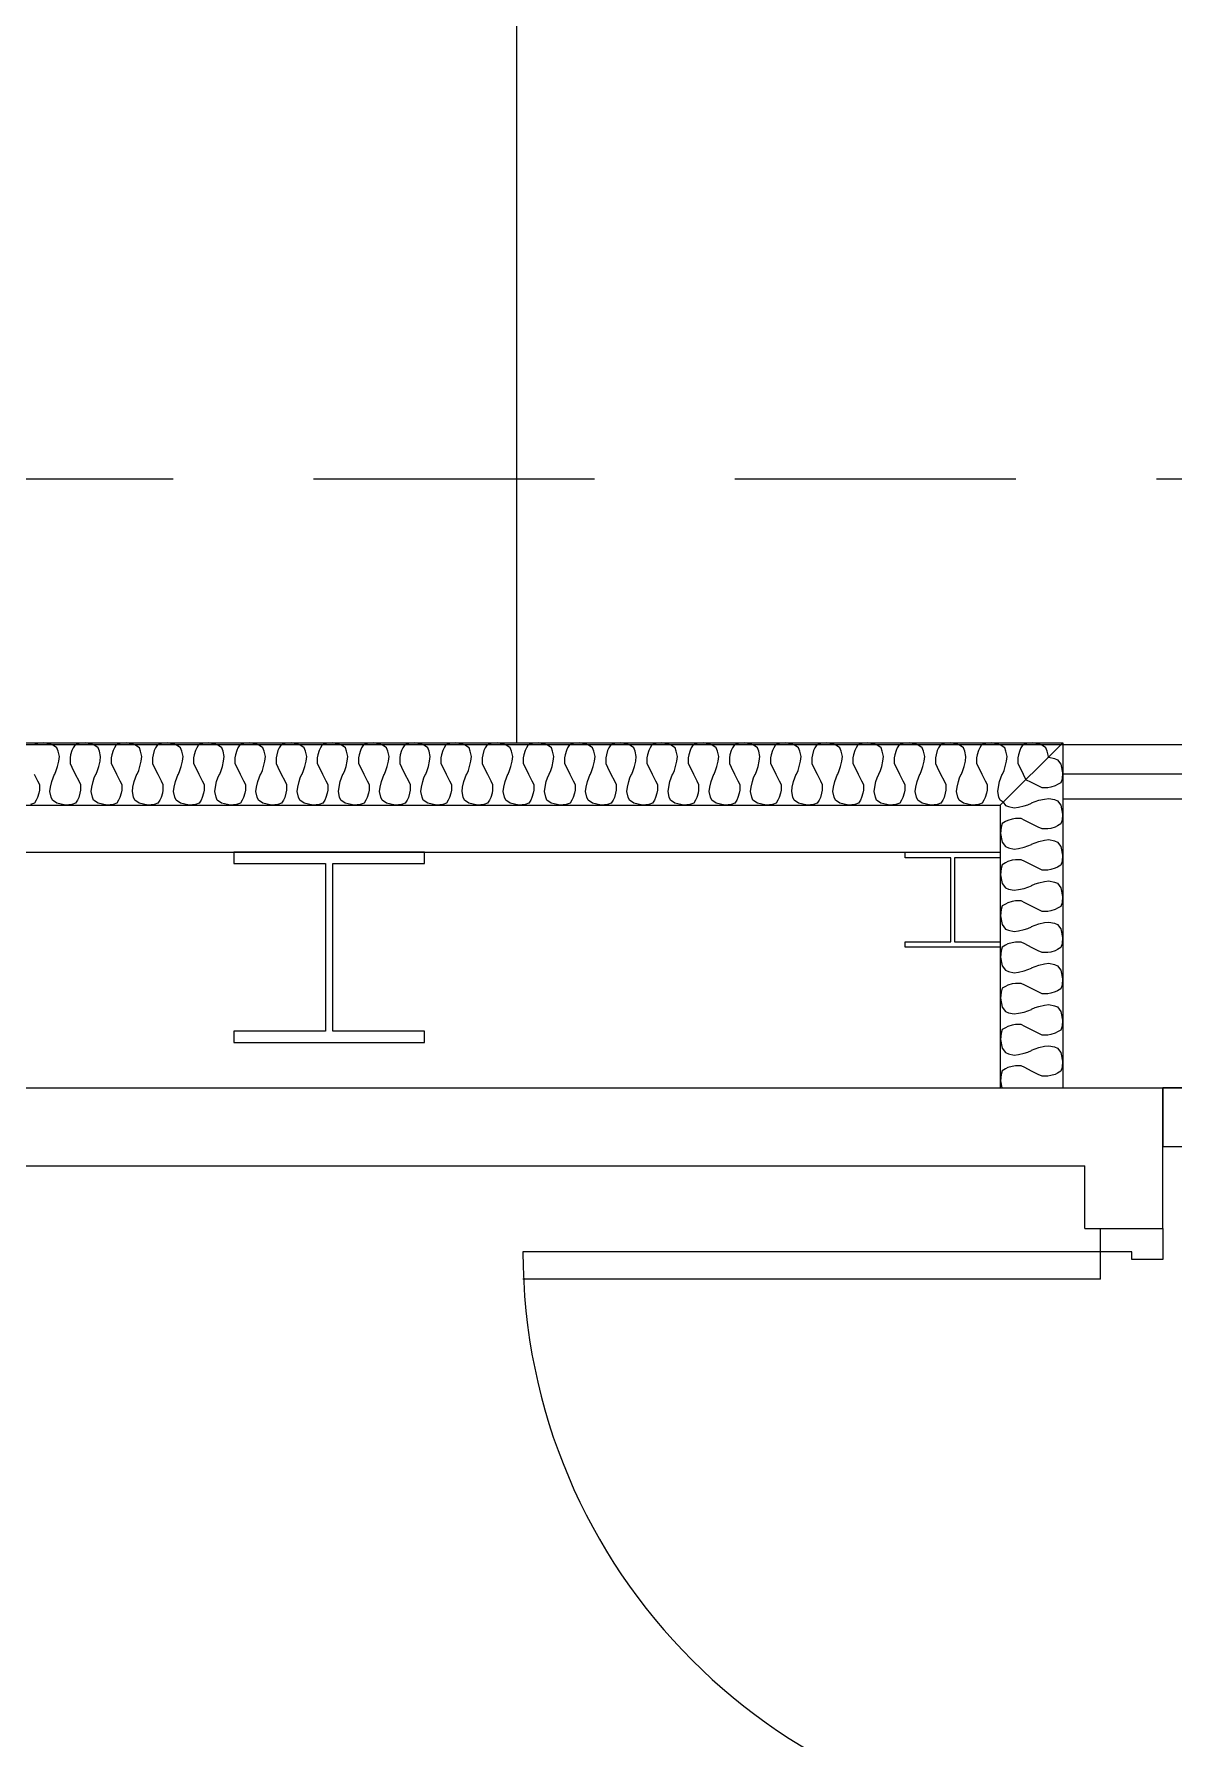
# Model space of a CAD drawing. Header units: millimetres. Extents: x -68474 to 336725, y -113450 to 40976.
# Drawn here: x 117228 to 119053, y -59767 to -57038 of the extents above; entities that cross this region are included whole.
import ezdxf

# ---------------------------------------------------------------- set-up
doc = ezdxf.new("R2010")
doc.units = ezdxf.units.MM
doc.header["$LTSCALE"] = 900
doc.linetypes.add('s5152a$0$DASHED', pattern=[0.75, 0.5, -0.25])
doc.linetypes.add('s5152a$0$HIDDEN', pattern=[0.375, 0.25, -0.125])
for name, color, linetype in [('s5152a$0$30', 7, 'Continuous'), ('s5152a$0$7', 7, 'Continuous'), ('s5152a$0$CLADDING', 1, 'Continuous'), ('s5152a$0$ELE', 13, 'Continuous'), ('s5152a$0$INNER', 4, 'Continuous'), ('s5152a$0$MGI-HAT', 7, 'Continuous'), ('s5152a$0$ST-POST', 5, 'Continuous'), ('s5152a$0$STEP', 15, 'Continuous')]:
    doc.layers.add(name, color=color, linetype=linetype)

# ---------------------------------------------------------------- blocks, each defined once
blk = doc.blocks.new('s5152a$0$DDR1525')
for p, q in [((37.5, 100), (37.5, 862.5)), ((87.5, 100), (87.5, 862.5)), ((1512.5, 100), (1512.5, 862.5)), ((1562.5, 100), (1562.5, 862.5)), ((0, 100), (0, 0)), ((37.5, 100), (0, 100)), ((37.5, 50), (37.5, 100)), ((37.5, 100), (87.5, 100)), ((1562.5, 100), (1512.5, 100)), ((1562.5, 100), (1600, 100)), ((1562.5, 50), (1562.5, 100)), ((1600, 100), (1600, 0)), ((50, 50), (37.5, 50)), ((50, 0), (50, 50)), ((1550, 50), (1562.5, 50)), ((1550, 0), (1550, 50)), ((0, 0), (50, 0)), ((1600, 0), (1550, 0))]:
    blk.add_line(p, q)
for centre, start, end in [((37.5, 100), 0, 90), ((1562.5, 100), 90, 180)]:
    blk.add_arc(centre, 762.5, start, end)
blk = doc.blocks.new('s5152a$0$DR925')
for p, q in [((918.5, 100), (918.5, 1025)), ((962.5, 100), (962.5, 1025)), ((0, 100), (0, 0)), ((37.5, 100), (0, 100)), ((37.5, 50), (37.5, 100)), ((918.5, 100), (962.5, 100)), ((962.5, 100), (1000, 100)), ((962.5, 50), (962.5, 100)), ((1000, 100), (1000, 0)), ((50, 50), (37.5, 50)), ((50, 0), (50, 50)), ((950, 50), (962.5, 50)), ((950, 0), (950, 50)), ((0, 0), (50, 0)), ((1000, 0), (950, 0))]:
    blk.add_line(p, q)
blk.add_arc((962.5, 100), 925, 90, 180)

msp = doc.modelspace()

# ---------------------------------------------------------------- linework, layer by layer
at = {"linetype": 's5152a$0$DASHED'}
msp.add_line((112950.1, -57749.9), (126600.1, -57749.9), dxfattribs=at)
at = {"layer": 's5152a$0$7', "color": 10, "linetype": 'Continuous'}
msp.add_line((118000.1, -43170), (118000.1, -58172.4), dxfattribs=at)
at = {"layer": 's5152a$0$CLADDING'}
for p, q in [((113222.6, -58172.4), (118875.1, -58172.4)), ((118775.1, -58272.4), (118875.1, -58172.4)), ((118875.1, -58172.4), (118875.1, -58272.4)), ((118875.1, -58172.4), (118875.1, -58724.9)), ((113322.6, -58272.4), (118775.1, -58272.4)), ((118775.1, -58272.4), (118775.1, -58724.9)), ((118775.1, -58724.9), (118875.1, -58724.9))]:
    msp.add_line(p, q, dxfattribs=at)
at = {"layer": 's5152a$0$ELE'}
for p, q in [((118875.1, -58174.9), (120675.1, -58174.9)), ((113397.6, -58347.4), (118775.1, -58347.4))]:
    msp.add_line(p, q, dxfattribs=at)
at = {"layer": 's5152a$0$ELE', "linetype": 's5152a$0$HIDDEN'}
for p, q in [((118875.1, -58221.90969), (120675.1, -58221.90969)), ((118875.1, -58261.90969), (120675.1, -58261.90969))]:
    msp.add_line(p, q, dxfattribs=at)
at = {"layer": 's5152a$0$INNER'}
for points in [[(117260.76353, -58222.4), (117263.1, -58216.55883), (117265.1, -58210.55883), (117267.1, -58201.55883), (117268.1, -58194.55883), (117266.1, -58185.55883), (117264.1, -58180.55883), (117257.1, -58175.55883), (117243.1, -58172.55883), (117233.1, -58173.55883), (117227.1, -58175.55883)], [(117326.76353, -58222.4), (117329.1, -58216.55883), (117331.1, -58210.55883), (117333.1, -58201.55883), (117334.1, -58194.55883), (117332.1, -58185.55883), (117330.1, -58180.55883), (117323.1, -58175.55883), (117309.1, -58172.55883), (117299.1, -58173.55883), (117293.1, -58175.55883), (117290.1, -58180.55883), (117288.1, -58184.55883), (117286.1, -58191.55883), (117285.1, -58196.55883), (117285.1, -58201.55883), (117285.1, -58205.55883), (117288.1, -58211.55883), (117293.52059, -58222.4), (117298.94117, -58233.24117), (117301.94117, -58239.24117), (117301.94117, -58243.24117), (117301.94117, -58248.24117), (117300.94117, -58253.24117), (117298.94117, -58260.24117), (117296.94117, -58264.24117), (117293.94117, -58269.24117), (117287.94117, -58271.24117), (117277.94117, -58272.24117), (117263.94117, -58269.24117), (117256.94117, -58264.24117), (117254.94117, -58259.24117), (117252.94117, -58250.24117), (117253.94117, -58243.24117), (117255.94117, -58234.24117), (117257.94117, -58228.24117), (117260.27764, -58222.4)], [(117392.76353, -58222.4), (117395.1, -58216.55883), (117397.1, -58210.55883), (117399.1, -58201.55883), (117400.1, -58194.55883), (117398.1, -58185.55883), (117396.1, -58180.55883), (117389.1, -58175.55883), (117375.1, -58172.55883), (117365.1, -58173.55883), (117359.1, -58175.55883), (117356.1, -58180.55883), (117354.1, -58184.55883), (117352.1, -58191.55883), (117351.1, -58196.55883), (117351.1, -58201.55883), (117351.1, -58205.55883), (117354.1, -58211.55883), (117359.52059, -58222.4), (117364.94117, -58233.24117), (117367.94117, -58239.24117), (117367.94117, -58243.24117), (117367.94117, -58248.24117), (117366.94117, -58253.24117), (117364.94117, -58260.24117), (117362.94117, -58264.24117), (117359.94117, -58269.24117), (117353.94117, -58271.24117), (117343.94117, -58272.24117), (117329.94117, -58269.24117), (117322.94117, -58264.24117), (117320.94117, -58259.24117), (117318.94117, -58250.24117), (117319.94117, -58243.24117), (117321.94117, -58234.24117), (117323.94117, -58228.24117), (117326.27764, -58222.4)], [(117458.76353, -58222.4), (117461.1, -58216.55883), (117463.1, -58210.55883), (117465.1, -58201.55883), (117466.1, -58194.55883), (117464.1, -58185.55883), (117462.1, -58180.55883), (117455.1, -58175.55883), (117441.1, -58172.55883), (117431.1, -58173.55883), (117425.1, -58175.55883), (117422.1, -58180.55883), (117420.1, -58184.55883), (117418.1, -58191.55883), (117417.1, -58196.55883), (117417.1, -58201.55883), (117417.1, -58205.55883), (117420.1, -58211.55883), (117425.52059, -58222.4), (117430.94117, -58233.24117), (117433.94117, -58239.24117), (117433.94117, -58243.24117), (117433.94117, -58248.24117), (117432.94117, -58253.24117), (117430.94117, -58260.24117), (117428.94117, -58264.24117), (117425.94117, -58269.24117), (117419.94117, -58271.24117), (117409.94117, -58272.24117), (117395.94117, -58269.24117), (117388.94117, -58264.24117), (117386.94117, -58259.24117), (117384.94117, -58250.24117), (117385.94117, -58243.24117), (117387.94117, -58234.24117), (117389.94117, -58228.24117), (117392.27764, -58222.4)], [(117524.76353, -58222.4), (117527.1, -58216.55883), (117529.1, -58210.55883), (117531.1, -58201.55883), (117532.1, -58194.55883), (117530.1, -58185.55883), (117528.1, -58180.55883), (117521.1, -58175.55883), (117507.1, -58172.55883), (117497.1, -58173.55883), (117491.1, -58175.55883), (117488.1, -58180.55883), (117486.1, -58184.55883), (117484.1, -58191.55883), (117483.1, -58196.55883), (117483.1, -58201.55883), (117483.1, -58205.55883), (117486.1, -58211.55883), (117491.52059, -58222.4), (117496.94117, -58233.24117), (117499.94117, -58239.24117), (117499.94117, -58243.24117), (117499.94117, -58248.24117), (117498.94117, -58253.24117), (117496.94117, -58260.24117), (117494.94117, -58264.24117), (117491.94117, -58269.24117), (117485.94117, -58271.24117), (117475.94117, -58272.24117), (117461.94117, -58269.24117), (117454.94117, -58264.24117), (117452.94117, -58259.24117), (117450.94117, -58250.24117), (117451.94117, -58243.24117), (117453.94117, -58234.24117), (117455.94117, -58228.24117), (117458.27764, -58222.4)], [(117590.76353, -58222.4), (117593.1, -58216.55883), (117595.1, -58210.55883), (117597.1, -58201.55883), (117598.1, -58194.55883), (117596.1, -58185.55883), (117594.1, -58180.55883), (117587.1, -58175.55883), (117573.1, -58172.55883), (117563.1, -58173.55883), (117557.1, -58175.55883), (117554.1, -58180.55883), (117552.1, -58184.55883), (117550.1, -58191.55883), (117549.1, -58196.55883), (117549.1, -58201.55883), (117549.1, -58205.55883), (117552.1, -58211.55883), (117557.52059, -58222.4), (117562.94117, -58233.24117), (117565.94117, -58239.24117), (117565.94117, -58243.24117), (117565.94117, -58248.24117), (117564.94117, -58253.24117), (117562.94117, -58260.24117), (117560.94117, -58264.24117), (117557.94117, -58269.24117), (117551.94117, -58271.24117), (117541.94117, -58272.24117), (117527.94117, -58269.24117), (117520.94117, -58264.24117), (117518.94117, -58259.24117), (117516.94117, -58250.24117), (117517.94117, -58243.24117), (117519.94117, -58234.24117), (117521.94117, -58228.24117), (117524.27764, -58222.4)], [(117656.76353, -58222.4), (117659.1, -58216.55883), (117661.1, -58210.55883), (117663.1, -58201.55883), (117664.1, -58194.55883), (117662.1, -58185.55883), (117660.1, -58180.55883), (117653.1, -58175.55883), (117639.1, -58172.55883), (117629.1, -58173.55883), (117623.1, -58175.55883), (117620.1, -58180.55883), (117618.1, -58184.55883), (117616.1, -58191.55883), (117615.1, -58196.55883), (117615.1, -58201.55883), (117615.1, -58205.55883), (117618.1, -58211.55883), (117623.52059, -58222.4), (117628.94117, -58233.24117), (117631.94117, -58239.24117), (117631.94117, -58243.24117), (117631.94117, -58248.24117), (117630.94117, -58253.24117), (117628.94117, -58260.24117), (117626.94117, -58264.24117), (117623.94117, -58269.24117), (117617.94117, -58271.24117), (117607.94117, -58272.24117), (117593.94117, -58269.24117), (117586.94117, -58264.24117), (117584.94117, -58259.24117), (117582.94117, -58250.24117), (117583.94117, -58243.24117), (117585.94117, -58234.24117), (117587.94117, -58228.24117), (117590.27764, -58222.4)], [(117722.76353, -58222.4), (117725.1, -58216.55883), (117727.1, -58210.55883), (117729.1, -58201.55883), (117730.1, -58194.55883), (117728.1, -58185.55883), (117726.1, -58180.55883), (117719.1, -58175.55883), (117705.1, -58172.55883), (117695.1, -58173.55883), (117689.1, -58175.55883), (117686.1, -58180.55883), (117684.1, -58184.55883), (117682.1, -58191.55883), (117681.1, -58196.55883), (117681.1, -58201.55883), (117681.1, -58205.55883), (117684.1, -58211.55883), (117689.52059, -58222.4), (117694.94117, -58233.24117), (117697.94117, -58239.24117), (117697.94117, -58243.24117), (117697.94117, -58248.24117), (117696.94117, -58253.24117), (117694.94117, -58260.24117), (117692.94117, -58264.24117), (117689.94117, -58269.24117), (117683.94117, -58271.24117), (117673.94117, -58272.24117), (117659.94117, -58269.24117), (117652.94117, -58264.24117), (117650.94117, -58259.24117), (117648.94117, -58250.24117), (117649.94117, -58243.24117), (117651.94117, -58234.24117), (117653.94117, -58228.24117), (117656.27764, -58222.4)], [(117788.76353, -58222.4), (117791.1, -58216.55883), (117793.1, -58210.55883), (117795.1, -58201.55883), (117796.1, -58194.55883), (117794.1, -58185.55883), (117792.1, -58180.55883), (117785.1, -58175.55883), (117771.1, -58172.55883), (117761.1, -58173.55883), (117755.1, -58175.55883), (117752.1, -58180.55883), (117750.1, -58184.55883), (117748.1, -58191.55883), (117747.1, -58196.55883), (117747.1, -58201.55883), (117747.1, -58205.55883), (117750.1, -58211.55883), (117755.52059, -58222.4), (117760.94117, -58233.24117), (117763.94117, -58239.24117), (117763.94117, -58243.24117), (117763.94117, -58248.24117), (117762.94117, -58253.24117), (117760.94117, -58260.24117), (117758.94117, -58264.24117), (117755.94117, -58269.24117), (117749.94117, -58271.24117), (117739.94117, -58272.24117), (117725.94117, -58269.24117), (117718.94117, -58264.24117), (117716.94117, -58259.24117), (117714.94117, -58250.24117), (117715.94117, -58243.24117), (117717.94117, -58234.24117), (117719.94117, -58228.24117), (117722.27764, -58222.4)], [(117854.76353, -58222.4), (117857.1, -58216.55883), (117859.1, -58210.55883), (117861.1, -58201.55883), (117862.1, -58194.55883), (117860.1, -58185.55883), (117858.1, -58180.55883), (117851.1, -58175.55883), (117837.1, -58172.55883), (117827.1, -58173.55883), (117821.1, -58175.55883), (117818.1, -58180.55883), (117816.1, -58184.55883), (117814.1, -58191.55883), (117813.1, -58196.55883), (117813.1, -58201.55883), (117813.1, -58205.55883), (117816.1, -58211.55883), (117821.52059, -58222.4), (117826.94117, -58233.24117), (117829.94117, -58239.24117), (117829.94117, -58243.24117), (117829.94117, -58248.24117), (117828.94117, -58253.24117), (117826.94117, -58260.24117), (117824.94117, -58264.24117), (117821.94117, -58269.24117), (117815.94117, -58271.24117), (117805.94117, -58272.24117), (117791.94117, -58269.24117), (117784.94117, -58264.24117), (117782.94117, -58259.24117), (117780.94117, -58250.24117), (117781.94117, -58243.24117), (117783.94117, -58234.24117), (117785.94117, -58228.24117), (117788.27764, -58222.4)], [(117920.76353, -58222.4), (117923.1, -58216.55883), (117925.1, -58210.55883), (117927.1, -58201.55883), (117928.1, -58194.55883), (117926.1, -58185.55883), (117924.1, -58180.55883), (117917.1, -58175.55883), (117903.1, -58172.55883), (117893.1, -58173.55883), (117887.1, -58175.55883), (117884.1, -58180.55883), (117882.1, -58184.55883), (117880.1, -58191.55883), (117879.1, -58196.55883), (117879.1, -58201.55883), (117879.1, -58205.55883), (117882.1, -58211.55883), (117887.52059, -58222.4), (117892.94117, -58233.24117), (117895.94117, -58239.24117), (117895.94117, -58243.24117), (117895.94117, -58248.24117), (117894.94117, -58253.24117), (117892.94117, -58260.24117), (117890.94117, -58264.24117), (117887.94117, -58269.24117), (117881.94117, -58271.24117), (117871.94117, -58272.24117), (117857.94117, -58269.24117), (117850.94117, -58264.24117), (117848.94117, -58259.24117), (117846.94117, -58250.24117), (117847.94117, -58243.24117), (117849.94117, -58234.24117), (117851.94117, -58228.24117), (117854.27764, -58222.4)], [(117986.76353, -58222.4), (117989.1, -58216.55883), (117991.1, -58210.55883), (117993.1, -58201.55883), (117994.1, -58194.55883), (117992.1, -58185.55883), (117990.1, -58180.55883), (117983.1, -58175.55883), (117969.1, -58172.55883), (117959.1, -58173.55883), (117953.1, -58175.55883), (117950.1, -58180.55883), (117948.1, -58184.55883), (117946.1, -58191.55883), (117945.1, -58196.55883), (117945.1, -58201.55883), (117945.1, -58205.55883), (117948.1, -58211.55883), (117953.52059, -58222.4), (117958.94117, -58233.24117), (117961.94117, -58239.24117), (117961.94117, -58243.24117), (117961.94117, -58248.24117), (117960.94117, -58253.24117), (117958.94117, -58260.24117), (117956.94117, -58264.24117), (117953.94117, -58269.24117), (117947.94117, -58271.24117), (117937.94117, -58272.24117), (117923.94117, -58269.24117), (117916.94117, -58264.24117), (117914.94117, -58259.24117), (117912.94117, -58250.24117), (117913.94117, -58243.24117), (117915.94117, -58234.24117), (117917.94117, -58228.24117), (117920.27764, -58222.4)], [(118052.76353, -58222.4), (118055.1, -58216.55883), (118057.1, -58210.55883), (118059.1, -58201.55883), (118060.1, -58194.55883), (118058.1, -58185.55883), (118056.1, -58180.55883), (118049.1, -58175.55883), (118035.1, -58172.55883), (118025.1, -58173.55883), (118019.1, -58175.55883), (118016.1, -58180.55883), (118014.1, -58184.55883), (118012.1, -58191.55883), (118011.1, -58196.55883), (118011.1, -58201.55883), (118011.1, -58205.55883), (118014.1, -58211.55883), (118019.52059, -58222.4), (118024.94117, -58233.24117), (118027.94117, -58239.24117), (118027.94117, -58243.24117), (118027.94117, -58248.24117), (118026.94117, -58253.24117), (118024.94117, -58260.24117), (118022.94117, -58264.24117), (118019.94117, -58269.24117), (118013.94117, -58271.24117), (118003.94117, -58272.24117), (117989.94117, -58269.24117), (117982.94117, -58264.24117), (117980.94117, -58259.24117), (117978.94117, -58250.24117), (117979.94117, -58243.24117), (117981.94117, -58234.24117), (117983.94117, -58228.24117), (117986.27764, -58222.4)], [(118118.76353, -58222.4), (118121.1, -58216.55883), (118123.1, -58210.55883), (118125.1, -58201.55883), (118126.1, -58194.55883), (118124.1, -58185.55883), (118122.1, -58180.55883), (118115.1, -58175.55883), (118101.1, -58172.55883), (118091.1, -58173.55883), (118085.1, -58175.55883), (118082.1, -58180.55883), (118080.1, -58184.55883), (118078.1, -58191.55883), (118077.1, -58196.55883), (118077.1, -58201.55883), (118077.1, -58205.55883), (118080.1, -58211.55883), (118085.52059, -58222.4), (118090.94117, -58233.24117), (118093.94117, -58239.24117), (118093.94117, -58243.24117), (118093.94117, -58248.24117), (118092.94117, -58253.24117), (118090.94117, -58260.24117), (118088.94117, -58264.24117), (118085.94117, -58269.24117), (118079.94117, -58271.24117), (118069.94117, -58272.24117), (118055.94117, -58269.24117), (118048.94117, -58264.24117), (118046.94117, -58259.24117), (118044.94117, -58250.24117), (118045.94117, -58243.24117), (118047.94117, -58234.24117), (118049.94117, -58228.24117), (118052.27764, -58222.4)], [(118184.76353, -58222.4), (118187.1, -58216.55883), (118189.1, -58210.55883), (118191.1, -58201.55883), (118192.1, -58194.55883), (118190.1, -58185.55883), (118188.1, -58180.55883), (118181.1, -58175.55883), (118167.1, -58172.55883), (118157.1, -58173.55883), (118151.1, -58175.55883), (118148.1, -58180.55883), (118146.1, -58184.55883), (118144.1, -58191.55883), (118143.1, -58196.55883), (118143.1, -58201.55883), (118143.1, -58205.55883), (118146.1, -58211.55883), (118151.52059, -58222.4), (118156.94117, -58233.24117), (118159.94117, -58239.24117), (118159.94117, -58243.24117), (118159.94117, -58248.24117), (118158.94117, -58253.24117), (118156.94117, -58260.24117), (118154.94117, -58264.24117), (118151.94117, -58269.24117), (118145.94117, -58271.24117), (118135.94117, -58272.24117), (118121.94117, -58269.24117), (118114.94117, -58264.24117), (118112.94117, -58259.24117), (118110.94117, -58250.24117), (118111.94117, -58243.24117), (118113.94117, -58234.24117), (118115.94117, -58228.24117), (118118.27764, -58222.4)], [(118250.76353, -58222.4), (118253.1, -58216.55883), (118255.1, -58210.55883), (118257.1, -58201.55883), (118258.1, -58194.55883), (118256.1, -58185.55883), (118254.1, -58180.55883), (118247.1, -58175.55883), (118233.1, -58172.55883), (118223.1, -58173.55883), (118217.1, -58175.55883), (118214.1, -58180.55883), (118212.1, -58184.55883), (118210.1, -58191.55883), (118209.1, -58196.55883), (118209.1, -58201.55883), (118209.1, -58205.55883), (118212.1, -58211.55883), (118217.52059, -58222.4), (118222.94117, -58233.24117), (118225.94117, -58239.24117), (118225.94117, -58243.24117), (118225.94117, -58248.24117), (118224.94117, -58253.24117), (118222.94117, -58260.24117), (118220.94117, -58264.24117), (118217.94117, -58269.24117), (118211.94117, -58271.24117), (118201.94117, -58272.24117), (118187.94117, -58269.24117), (118180.94117, -58264.24117), (118178.94117, -58259.24117), (118176.94117, -58250.24117), (118177.94117, -58243.24117), (118179.94117, -58234.24117), (118181.94117, -58228.24117), (118184.27764, -58222.4)], [(118316.76353, -58222.4), (118319.1, -58216.55883), (118321.1, -58210.55883), (118323.1, -58201.55883), (118324.1, -58194.55883), (118322.1, -58185.55883), (118320.1, -58180.55883), (118313.1, -58175.55883), (118299.1, -58172.55883), (118289.1, -58173.55883), (118283.1, -58175.55883), (118280.1, -58180.55883), (118278.1, -58184.55883), (118276.1, -58191.55883), (118275.1, -58196.55883), (118275.1, -58201.55883), (118275.1, -58205.55883), (118278.1, -58211.55883), (118283.52059, -58222.4), (118288.94117, -58233.24117), (118291.94117, -58239.24117), (118291.94117, -58243.24117), (118291.94117, -58248.24117), (118290.94117, -58253.24117), (118288.94117, -58260.24117), (118286.94117, -58264.24117), (118283.94117, -58269.24117), (118277.94117, -58271.24117), (118267.94117, -58272.24117), (118253.94117, -58269.24117), (118246.94117, -58264.24117), (118244.94117, -58259.24117), (118242.94117, -58250.24117), (118243.94117, -58243.24117), (118245.94117, -58234.24117), (118247.94117, -58228.24117), (118250.27764, -58222.4)], [(118382.76353, -58222.4), (118385.1, -58216.55883), (118387.1, -58210.55883), (118389.1, -58201.55883), (118390.1, -58194.55883), (118388.1, -58185.55883), (118386.1, -58180.55883), (118379.1, -58175.55883), (118365.1, -58172.55883), (118355.1, -58173.55883), (118349.1, -58175.55883), (118346.1, -58180.55883), (118344.1, -58184.55883), (118342.1, -58191.55883), (118341.1, -58196.55883), (118341.1, -58201.55883), (118341.1, -58205.55883), (118344.1, -58211.55883), (118349.52059, -58222.4), (118354.94117, -58233.24117), (118357.94117, -58239.24117), (118357.94117, -58243.24117), (118357.94117, -58248.24117), (118356.94117, -58253.24117), (118354.94117, -58260.24117), (118352.94117, -58264.24117), (118349.94117, -58269.24117), (118343.94117, -58271.24117), (118333.94117, -58272.24117), (118319.94117, -58269.24117), (118312.94117, -58264.24117), (118310.94117, -58259.24117), (118308.94117, -58250.24117), (118309.94117, -58243.24117), (118311.94117, -58234.24117), (118313.94117, -58228.24117), (118316.27764, -58222.4)], [(118448.76353, -58222.4), (118451.1, -58216.55883), (118453.1, -58210.55883), (118455.1, -58201.55883), (118456.1, -58194.55883), (118454.1, -58185.55883), (118452.1, -58180.55883), (118445.1, -58175.55883), (118431.1, -58172.55883), (118421.1, -58173.55883), (118415.1, -58175.55883), (118412.1, -58180.55883), (118410.1, -58184.55883), (118408.1, -58191.55883), (118407.1, -58196.55883), (118407.1, -58201.55883), (118407.1, -58205.55883), (118410.1, -58211.55883), (118415.52059, -58222.4), (118420.94117, -58233.24117), (118423.94117, -58239.24117), (118423.94117, -58243.24117), (118423.94117, -58248.24117), (118422.94117, -58253.24117), (118420.94117, -58260.24117), (118418.94117, -58264.24117), (118415.94117, -58269.24117), (118409.94117, -58271.24117), (118399.94117, -58272.24117), (118385.94117, -58269.24117), (118378.94117, -58264.24117), (118376.94117, -58259.24117), (118374.94117, -58250.24117), (118375.94117, -58243.24117), (118377.94117, -58234.24117), (118379.94117, -58228.24117), (118382.27764, -58222.4)], [(118514.76353, -58222.4), (118517.1, -58216.55883), (118519.1, -58210.55883), (118521.1, -58201.55883), (118522.1, -58194.55883), (118520.1, -58185.55883), (118518.1, -58180.55883), (118511.1, -58175.55883), (118497.1, -58172.55883), (118487.1, -58173.55883), (118481.1, -58175.55883), (118478.1, -58180.55883), (118476.1, -58184.55883), (118474.1, -58191.55883), (118473.1, -58196.55883), (118473.1, -58201.55883), (118473.1, -58205.55883), (118476.1, -58211.55883), (118481.52059, -58222.4), (118486.94117, -58233.24117), (118489.94117, -58239.24117), (118489.94117, -58243.24117), (118489.94117, -58248.24117), (118488.94117, -58253.24117), (118486.94117, -58260.24117), (118484.94117, -58264.24117), (118481.94117, -58269.24117), (118475.94117, -58271.24117), (118465.94117, -58272.24117), (118451.94117, -58269.24117), (118444.94117, -58264.24117), (118442.94117, -58259.24117), (118440.94117, -58250.24117), (118441.94117, -58243.24117), (118443.94117, -58234.24117), (118445.94117, -58228.24117), (118448.27764, -58222.4)], [(118580.76353, -58222.4), (118583.1, -58216.55883), (118585.1, -58210.55883), (118587.1, -58201.55883), (118588.1, -58194.55883), (118586.1, -58185.55883), (118584.1, -58180.55883), (118577.1, -58175.55883), (118563.1, -58172.55883), (118553.1, -58173.55883), (118547.1, -58175.55883), (118544.1, -58180.55883), (118542.1, -58184.55883), (118540.1, -58191.55883), (118539.1, -58196.55883), (118539.1, -58201.55883), (118539.1, -58205.55883), (118542.1, -58211.55883), (118547.52059, -58222.4), (118552.94117, -58233.24117), (118555.94117, -58239.24117), (118555.94117, -58243.24117), (118555.94117, -58248.24117), (118554.94117, -58253.24117), (118552.94117, -58260.24117), (118550.94117, -58264.24117), (118547.94117, -58269.24117), (118541.94117, -58271.24117), (118531.94117, -58272.24117), (118517.94117, -58269.24117), (118510.94117, -58264.24117), (118508.94117, -58259.24117), (118506.94117, -58250.24117), (118507.94117, -58243.24117), (118509.94117, -58234.24117), (118511.94117, -58228.24117), (118514.27764, -58222.4)], [(118646.76353, -58222.4), (118649.1, -58216.55883), (118651.1, -58210.55883), (118653.1, -58201.55883), (118654.1, -58194.55883), (118652.1, -58185.55883), (118650.1, -58180.55883), (118643.1, -58175.55883), (118629.1, -58172.55883), (118619.1, -58173.55883), (118613.1, -58175.55883), (118610.1, -58180.55883), (118608.1, -58184.55883), (118606.1, -58191.55883), (118605.1, -58196.55883), (118605.1, -58201.55883), (118605.1, -58205.55883), (118608.1, -58211.55883), (118613.52059, -58222.4), (118618.94117, -58233.24117), (118621.94117, -58239.24117), (118621.94117, -58243.24117), (118621.94117, -58248.24117), (118620.94117, -58253.24117), (118618.94117, -58260.24117), (118616.94117, -58264.24117), (118613.94117, -58269.24117), (118607.94117, -58271.24117), (118597.94117, -58272.24117), (118583.94117, -58269.24117), (118576.94117, -58264.24117), (118574.94117, -58259.24117), (118572.94117, -58250.24117), (118573.94117, -58243.24117), (118575.94117, -58234.24117), (118577.94117, -58228.24117), (118580.27764, -58222.4)], [(118712.76353, -58222.4), (118715.1, -58216.55883), (118717.1, -58210.55883), (118719.1, -58201.55883), (118720.1, -58194.55883), (118718.1, -58185.55883), (118716.1, -58180.55883), (118709.1, -58175.55883), (118695.1, -58172.55883), (118685.1, -58173.55883), (118679.1, -58175.55883), (118676.1, -58180.55883), (118674.1, -58184.55883), (118672.1, -58191.55883), (118671.1, -58196.55883), (118671.1, -58201.55883), (118671.1, -58205.55883), (118674.1, -58211.55883), (118679.52059, -58222.4), (118684.94117, -58233.24117), (118687.94117, -58239.24117), (118687.94117, -58243.24117), (118687.94117, -58248.24117), (118686.94117, -58253.24117), (118684.94117, -58260.24117), (118682.94117, -58264.24117), (118679.94117, -58269.24117), (118673.94117, -58271.24117), (118663.94117, -58272.24117), (118649.94117, -58269.24117), (118642.94117, -58264.24117), (118640.94117, -58259.24117), (118638.94117, -58250.24117), (118639.94117, -58243.24117), (118641.94117, -58234.24117), (118643.94117, -58228.24117), (118646.27764, -58222.4)], [(118778.76353, -58222.4), (118781.1, -58216.55883), (118783.1, -58210.55883), (118785.1, -58201.55883), (118786.1, -58194.55883), (118784.1, -58185.55883), (118782.1, -58180.55883), (118775.1, -58175.55883), (118761.1, -58172.55883), (118751.1, -58173.55883), (118745.1, -58175.55883), (118742.1, -58180.55883), (118740.1, -58184.55883), (118738.1, -58191.55883), (118737.1, -58196.55883), (118737.1, -58201.55883), (118737.1, -58205.55883), (118740.1, -58211.55883), (118745.52059, -58222.4), (118750.94117, -58233.24117), (118753.94117, -58239.24117), (118753.94117, -58243.24117), (118753.94117, -58248.24117), (118752.94117, -58253.24117), (118750.94117, -58260.24117), (118748.94117, -58264.24117), (118745.94117, -58269.24117), (118739.94117, -58271.24117), (118729.94117, -58272.24117), (118715.94117, -58269.24117), (118708.94117, -58264.24117), (118706.94117, -58259.24117), (118704.94117, -58250.24117), (118705.94117, -58243.24117), (118707.94117, -58234.24117), (118709.94117, -58228.24117), (118712.27764, -58222.4)], [(118851.9598, -58195.5402), (118852.1, -58194.55883), (118850.1, -58185.55883), (118848.1, -58180.55883), (118841.1, -58175.55883), (118827.1, -58172.55883), (118817.1, -58173.55883), (118811.1, -58175.55883), (118808.1, -58180.55883), (118806.1, -58184.55883), (118804.1, -58191.55883), (118803.1, -58196.55883), (118803.1, -58201.55883), (118803.1, -58205.55883), (118806.1, -58211.55883), (118811.52059, -58222.4), (118816.04706, -58231.45294)], [(118851.9598, -58195.5402), (118852.94117, -58195.4), (118861.94117, -58197.4), (118866.94117, -58199.4), (118871.94117, -58206.4), (118874.94117, -58220.4), (118873.94117, -58230.4), (118871.94117, -58236.4), (118866.94117, -58239.4), (118862.94117, -58241.4), (118855.94117, -58243.4), (118850.94117, -58244.4), (118845.94117, -58244.4), (118841.94117, -58244.4), (118835.94117, -58241.4), (118825.1, -58235.97941), (118816.04706, -58231.45294)], [(117227.52059, -58222.4), (117232.94117, -58233.24117), (117235.94117, -58239.24117), (117235.94117, -58243.24117), (117235.94117, -58248.24117), (117234.94117, -58253.24117), (117232.94117, -58260.24117), (117230.94117, -58264.24117), (117227.94117, -58269.24117), (117221.94117, -58271.24117)], [(118779.79314, -58267.70686), (118774.94117, -58264.24117), (118772.94117, -58259.24117), (118770.94117, -58250.24117), (118771.94117, -58243.24117), (118773.94117, -58234.24117), (118775.94117, -58228.24117), (118778.27764, -58222.4)], [(118825.1, -58268.73647), (118830.94117, -58266.4), (118836.94117, -58264.4), (118845.94117, -58262.4), (118852.94117, -58261.4), (118861.94117, -58263.4), (118866.94117, -58265.4), (118871.94117, -58272.4), (118874.94117, -58286.4), (118873.94117, -58296.4), (118871.94117, -58302.4), (118866.94117, -58305.4), (118862.94117, -58307.4), (118855.94117, -58309.4), (118850.94117, -58310.4), (118845.94117, -58310.4), (118841.94117, -58310.4), (118835.94117, -58307.4), (118825.1, -58301.97941), (118814.25883, -58296.55883), (118808.25883, -58293.55883), (118804.25883, -58293.55883), (118799.25883, -58293.55883), (118794.25883, -58294.55883), (118787.25883, -58296.55883), (118783.25883, -58298.55883), (118778.25883, -58301.55883), (118776.25883, -58307.55883), (118775.25883, -58317.55883), (118778.25883, -58331.55883), (118783.25883, -58338.55883), (118788.25883, -58340.55883), (118797.25883, -58342.55883), (118804.25883, -58341.55883), (118813.25883, -58339.55883), (118819.25883, -58337.55883), (118825.1, -58335.22236)], [(118779.79314, -58267.70686), (118783.25883, -58272.55883), (118788.25883, -58274.55883), (118797.25883, -58276.55883), (118804.25883, -58275.55883), (118813.25883, -58273.55883), (118819.25883, -58271.55883), (118825.1, -58269.22236)], [(118825.1, -58334.73647), (118830.94117, -58332.4), (118836.94117, -58330.4), (118845.94117, -58328.4), (118852.94117, -58327.4), (118861.94117, -58329.4), (118866.94117, -58331.4), (118871.94117, -58338.4), (118874.94117, -58352.4), (118873.94117, -58362.4), (118871.94117, -58368.4), (118866.94117, -58371.4), (118862.94117, -58373.4), (118855.94117, -58375.4), (118850.94117, -58376.4), (118845.94117, -58376.4), (118841.94117, -58376.4), (118835.94117, -58373.4), (118825.1, -58367.97941), (118814.25883, -58362.55883), (118808.25883, -58359.55883), (118804.25883, -58359.55883), (118799.25883, -58359.55883), (118794.25883, -58360.55883), (118787.25883, -58362.55883), (118783.25883, -58364.55883), (118778.25883, -58367.55883), (118776.25883, -58373.55883), (118775.25883, -58383.55883), (118778.25883, -58397.55883), (118783.25883, -58404.55883), (118788.25883, -58406.55883), (118797.25883, -58408.55883), (118804.25883, -58407.55883), (118813.25883, -58405.55883), (118819.25883, -58403.55883), (118825.1, -58401.22236)], [(118825.1, -58400.73647), (118830.94117, -58398.4), (118836.94117, -58396.4), (118845.94117, -58394.4), (118852.94117, -58393.4), (118861.94117, -58395.4), (118866.94117, -58397.4), (118871.94117, -58404.4), (118874.94117, -58418.4), (118873.94117, -58428.4), (118871.94117, -58434.4), (118866.94117, -58437.4), (118862.94117, -58439.4), (118855.94117, -58441.4), (118850.94117, -58442.4), (118845.94117, -58442.4), (118841.94117, -58442.4), (118835.94117, -58439.4), (118825.1, -58433.97941), (118814.25883, -58428.55883), (118808.25883, -58425.55883), (118804.25883, -58425.55883), (118799.25883, -58425.55883), (118794.25883, -58426.55883), (118787.25883, -58428.55883), (118783.25883, -58430.55883), (118778.25883, -58433.55883), (118776.25883, -58439.55883), (118775.25883, -58449.55883), (118778.25883, -58463.55883), (118783.25883, -58470.55883), (118788.25883, -58472.55883), (118797.25883, -58474.55883), (118804.25883, -58473.55883), (118813.25883, -58471.55883), (118819.25883, -58469.55883), (118825.1, -58467.22236)], [(118825.1, -58466.73647), (118830.94117, -58464.4), (118836.94117, -58462.4), (118845.94117, -58460.4), (118852.94117, -58459.4), (118861.94117, -58461.4), (118866.94117, -58463.4), (118871.94117, -58470.4), (118874.94117, -58484.4), (118873.94117, -58494.4), (118871.94117, -58500.4), (118866.94117, -58503.4), (118862.94117, -58505.4), (118855.94117, -58507.4), (118850.94117, -58508.4), (118845.94117, -58508.4), (118841.94117, -58508.4), (118835.94117, -58505.4), (118825.1, -58499.97941), (118814.25883, -58494.55883), (118808.25883, -58491.55883), (118804.25883, -58491.55883), (118799.25883, -58491.55883), (118794.25883, -58492.55883), (118787.25883, -58494.55883), (118783.25883, -58496.55883), (118778.25883, -58499.55883), (118776.25883, -58505.55883), (118775.25883, -58515.55883), (118778.25883, -58529.55883), (118783.25883, -58536.55883), (118788.25883, -58538.55883), (118797.25883, -58540.55883), (118804.25883, -58539.55883), (118813.25883, -58537.55883), (118819.25883, -58535.55883), (118825.1, -58533.22236)], [(118825.1, -58532.73647), (118830.94117, -58530.4), (118836.94117, -58528.4), (118845.94117, -58526.4), (118852.94117, -58525.4), (118861.94117, -58527.4), (118866.94117, -58529.4), (118871.94117, -58536.4), (118874.94117, -58550.4), (118873.94117, -58560.4), (118871.94117, -58566.4), (118866.94117, -58569.4), (118862.94117, -58571.4), (118855.94117, -58573.4), (118850.94117, -58574.4), (118845.94117, -58574.4), (118841.94117, -58574.4), (118835.94117, -58571.4), (118825.1, -58565.97941), (118814.25883, -58560.55883), (118808.25883, -58557.55883), (118804.25883, -58557.55883), (118799.25883, -58557.55883), (118794.25883, -58558.55883), (118787.25883, -58560.55883), (118783.25883, -58562.55883), (118778.25883, -58565.55883), (118776.25883, -58571.55883), (118775.25883, -58581.55883), (118778.25883, -58595.55883), (118783.25883, -58602.55883), (118788.25883, -58604.55883), (118797.25883, -58606.55883), (118804.25883, -58605.55883), (118813.25883, -58603.55883), (118819.25883, -58601.55883), (118825.1, -58599.22236)], [(118825.1, -58598.73647), (118830.94117, -58596.4), (118836.94117, -58594.4), (118845.94117, -58592.4), (118852.94117, -58591.4), (118861.94117, -58593.4), (118866.94117, -58595.4), (118871.94117, -58602.4), (118874.94117, -58616.4), (118873.94117, -58626.4), (118871.94117, -58632.4), (118866.94117, -58635.4), (118862.94117, -58637.4), (118855.94117, -58639.4), (118850.94117, -58640.4), (118845.94117, -58640.4), (118841.94117, -58640.4), (118835.94117, -58637.4), (118825.1, -58631.97941), (118814.25883, -58626.55883), (118808.25883, -58623.55883), (118804.25883, -58623.55883), (118799.25883, -58623.55883), (118794.25883, -58624.55883), (118787.25883, -58626.55883), (118783.25883, -58628.55883), (118778.25883, -58631.55883), (118776.25883, -58637.55883), (118775.25883, -58647.55883), (118778.25883, -58661.55883), (118783.25883, -58668.55883), (118788.25883, -58670.55883), (118797.25883, -58672.55883), (118804.25883, -58671.55883), (118813.25883, -58669.55883), (118819.25883, -58667.55883), (118825.1, -58665.22236)], [(118825.1, -58664.73647), (118830.94117, -58662.4), (118836.94117, -58660.4), (118845.94117, -58658.4), (118852.94117, -58657.4), (118861.94117, -58659.4), (118866.94117, -58661.4), (118871.94117, -58668.4), (118874.94117, -58682.4), (118873.94117, -58692.4), (118871.94117, -58698.4), (118866.94117, -58701.4), (118862.94117, -58703.4), (118855.94117, -58705.4), (118850.94117, -58706.4), (118845.94117, -58706.4), (118841.94117, -58706.4), (118835.94117, -58703.4), (118825.1, -58697.97941), (118814.25883, -58692.55883), (118808.25883, -58689.55883), (118804.25883, -58689.55883), (118799.25883, -58689.55883), (118794.25883, -58690.55883), (118787.25883, -58692.55883), (118783.25883, -58694.55883), (118778.25883, -58697.55883), (118776.25883, -58703.55883), (118775.25883, -58713.55883), (118777.68908, -58724.9)]]:
    msp.add_lwpolyline(points, dxfattribs=at)
at = {"layer": 's5152a$0$MGI-HAT', "color": 1}
for p, q in [((113835.54762, -58724.9), (119035.54762, -58724.9)), ((119035.54762, -58949.9), (119035.54762, -58724.9)), ((113960.54762, -58849.9), (118910.54762, -58849.9)), ((118910.54762, -58949.9), (118910.54762, -58849.9)), ((118910.54762, -58949.9), (119035.54762, -58949.9))]:
    msp.add_line(p, q, dxfattribs=at)
at = {"layer": 's5152a$0$ST-POST'}
for points in [[(117547.6, -58634.37044), (117547.6, -58652.4), (117852.6, -58652.4), (117852.6, -58634.37044), (117706.10985, -58634.37044), (117706.10985, -58365.42956), (117852.6, -58365.42956), (117852.6, -58347.4), (117547.6, -58347.4), (117547.6, -58365.42956), (117694.09015, -58365.42956), (117694.09015, -58634.37044)], [(118622.6, -58356.41478), (118622.6, -58347.4), (118775.1, -58347.4), (118775.1, -58356.41478), (118701.85493, -58356.41478), (118701.85493, -58490.88522), (118775.1, -58490.88522), (118775.1, -58499.9), (118622.6, -58499.9), (118622.6, -58490.88522), (118695.84507, -58490.88522), (118695.84507, -58356.41478)]]:
    msp.add_lwpolyline(points, close=True, dxfattribs=at)
at = {"layer": 's5152a$0$STEP'}
for p, q in [((113225.1, -58174.9), (118875.1, -58174.9)), ((113775.1, -58724.9), (125775.1, -58724.9))]:
    msp.add_line(p, q, dxfattribs=at)

# ---------------------------------------------------------------- block references
at = {"layer": 's5152a$0$30', "xscale": 0.9375, "yscale": 0.9375, "zscale": 0.9375}
msp.add_blockref('s5152a$0$DDR1525', (119035.54762, -58818.65), dxfattribs=at)
at = {"layer": 's5152a$0$30', "color": 1, "rotation": 90}
msp.add_blockref('s5152a$0$DR925', (119035.54762, -59949.9), dxfattribs=at)

doc.saveas('drawing.dxf')
